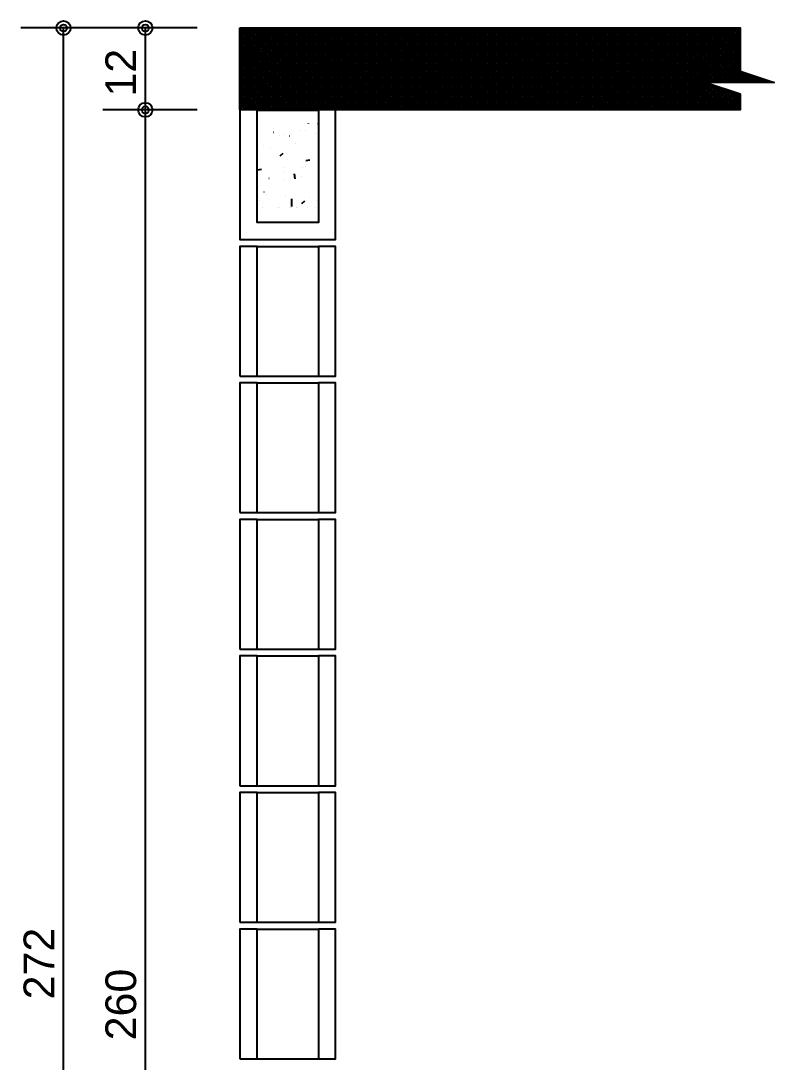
# Model space of a CAD drawing. Extents: x 0 to 119, y 0 to 84.
# Drawn here: x 60.36 to 64.78, y 58.72 to 64.83 of the extents above; entities that cross this region are included whole.
import ezdxf

# ---------------------------------------------------------------- set-up
doc = ezdxf.new("R2010")
doc.units = 0
doc.header["$MEASUREMENT"] = 0
for name, color, linetype in [('10', 252, 'CONTINUOUS'), ('29', 9, 'CONTINUOUS'), ('32', 250, 'CONTINUOUS'), ('6', 178, 'CONTINUOUS')]:
    doc.layers.add(name, color=color, linetype=linetype)
doc.styles.add('TQS_ARIAL', font='arial.ttf')

msp = doc.modelspace()

# ---------------------------------------------------------------- linework, layer by layer
at = {"layer": '10', "color": 252, "linetype": 'Continuous'}
for p, q in [((61.746483, 64.303802), (62.106483, 64.303802)), ((61.746483, 64.303802), (62.106483, 64.303802)), ((61.746483, 64.302724), (62.106483, 64.302724)), ((61.746483, 64.302724), (62.106483, 64.302724)), ((61.746483, 64.302724), (62.106483, 64.302724)), ((61.746483, 63.503802), (62.106483, 63.503802)), ((61.746483, 62.743802), (62.106483, 62.743802)), ((61.746483, 62.703802), (62.106483, 62.703802)), ((61.746483, 61.943802), (62.106483, 61.943802)), ((61.746483, 61.903802), (62.106483, 61.903802)), ((61.746483, 61.143802), (62.106483, 61.143802)), ((61.746483, 61.103802), (62.106483, 61.103802)), ((61.746483, 60.343802), (62.106483, 60.343802)), ((61.746483, 60.303802), (62.106483, 60.303802)), ((61.746483, 59.543802), (62.106483, 59.543802)), ((61.746483, 59.503802), (62.106483, 59.503802)), ((61.746483, 58.743802), (62.106483, 58.743802))]:
    msp.add_line(p, q, dxfattribs=at)
for points in [[(61.746483, 64.303802), (61.646483, 64.303802), (61.646483, 63.543802), (62.206483, 63.543802), (62.206483, 64.303802), (62.106483, 64.303802), (62.106483, 63.643802), (61.746483, 63.643802), (61.746483, 64.303802)], [(61.646483, 62.743802), (61.746483, 62.743802), (61.746483, 63.503802), (61.646483, 63.503802), (61.646483, 62.743802)], [(62.106483, 62.743802), (62.206483, 62.743802), (62.206483, 63.503802), (62.106483, 63.503802), (62.106483, 62.743802)], [(61.646483, 61.943802), (61.746483, 61.943802), (61.746483, 62.703802), (61.646483, 62.703802), (61.646483, 61.943802)], [(62.106483, 61.943802), (62.206483, 61.943802), (62.206483, 62.703802), (62.106483, 62.703802), (62.106483, 61.943802)], [(61.646483, 61.143802), (61.746483, 61.143802), (61.746483, 61.903802), (61.646483, 61.903802), (61.646483, 61.143802)], [(62.106483, 61.143802), (62.206483, 61.143802), (62.206483, 61.903802), (62.106483, 61.903802), (62.106483, 61.143802)], [(61.646483, 60.343802), (61.746483, 60.343802), (61.746483, 61.103802), (61.646483, 61.103802), (61.646483, 60.343802)], [(62.106483, 60.343802), (62.206483, 60.343802), (62.206483, 61.103802), (62.106483, 61.103802), (62.106483, 60.343802)], [(61.646483, 59.543802), (61.746483, 59.543802), (61.746483, 60.303802), (61.646483, 60.303802), (61.646483, 59.543802)], [(62.106483, 59.543802), (62.206483, 59.543802), (62.206483, 60.303802), (62.106483, 60.303802), (62.106483, 59.543802)], [(61.646483, 58.743802), (61.746483, 58.743802), (61.746483, 59.503802), (61.646483, 59.503802), (61.646483, 58.743802)], [(62.106483, 58.743802), (62.206483, 58.743802), (62.206483, 59.503802), (62.106483, 59.503802), (62.106483, 58.743802)]]:
    msp.add_lwpolyline(points, dxfattribs=at)
at = {"layer": '29', "color": 9, "linetype": 'Continuous'}
for p, q in [((61.646483, 64.305204), (62.12508, 64.783802)), ((61.646483, 64.319346), (62.110938, 64.783802)), ((61.646483, 64.333488), (62.096796, 64.783802)), ((61.646483, 64.347631), (62.082654, 64.783802)), ((61.646483, 64.361773), (62.068512, 64.783802)), ((61.646483, 64.375915), (62.05437, 64.783802)), ((61.646483, 64.390057), (62.040228, 64.783802)), ((61.646483, 64.404199), (62.026085, 64.783802)), ((61.646483, 64.418341), (62.011943, 64.783802)), ((61.646483, 64.432483), (61.997801, 64.783802)), ((61.646483, 64.446626), (61.983659, 64.783802)), ((61.646483, 64.460768), (61.969517, 64.783802)), ((61.646483, 64.47491), (61.955375, 64.783802)), ((61.646483, 64.489052), (61.941233, 64.783802)), ((61.646483, 64.503194), (61.92709, 64.783802)), ((61.646483, 64.517336), (61.912948, 64.783802)), ((61.646483, 64.531478), (61.898806, 64.783802)), ((61.646483, 64.54562), (61.884664, 64.783802)), ((61.646483, 64.559763), (61.870522, 64.783802)), ((61.646483, 64.573905), (61.85638, 64.783802)), ((61.646483, 64.588047), (61.842238, 64.783802)), ((61.646483, 64.602189), (61.828095, 64.783802)), ((61.646483, 64.616331), (61.813953, 64.783802)), ((61.646483, 64.630473), (61.799811, 64.783802)), ((61.646483, 64.644615), (61.785669, 64.783802)), ((61.646483, 64.658758), (61.771527, 64.783802)), ((61.646483, 64.6729), (61.757385, 64.783802)), ((61.646483, 64.687042), (61.743243, 64.783802)), ((61.646483, 64.701184), (61.729101, 64.783802)), ((61.646483, 64.715326), (61.714958, 64.783802)), ((61.646483, 64.729468), (61.700816, 64.783802)), ((61.646483, 64.74361), (61.686674, 64.783802)), ((61.646483, 64.757752), (61.672532, 64.783802)), ((61.646483, 64.771895), (61.65839, 64.783802)), ((61.646483, 64.783802), (62.126891, 64.303802)), ((61.646483, 64.770068), (62.112749, 64.303802)), ((61.646483, 64.755926), (62.098606, 64.303802)), ((61.646483, 64.741783), (62.084464, 64.303802)), ((61.659222, 64.303802), (62.139222, 64.783802)), ((61.661033, 64.783802), (62.141033, 64.303802)), ((61.673365, 64.303802), (62.153365, 64.783802)), ((61.675175, 64.783802), (62.155175, 64.303802)), ((61.687507, 64.303802), (62.167507, 64.783802)), ((61.689317, 64.783802), (62.169317, 64.303802)), ((61.701649, 64.303802), (62.181649, 64.783802)), ((61.703459, 64.783802), (62.183459, 64.303802)), ((61.715791, 64.303802), (62.195791, 64.783802)), ((61.717601, 64.783802), (62.197601, 64.303802)), ((61.729933, 64.303802), (62.209933, 64.783802)), ((61.731743, 64.783802), (62.211743, 64.303802)), ((61.744075, 64.303802), (62.224075, 64.783802)), ((61.745886, 64.783802), (62.225886, 64.303802)), ((61.758217, 64.303802), (62.238217, 64.783802)), ((61.760028, 64.783802), (62.240028, 64.303802)), ((61.77236, 64.303802), (62.25236, 64.783802)), ((61.77417, 64.783802), (62.25417, 64.303802)), ((61.786502, 64.303802), (62.266502, 64.783802)), ((61.788312, 64.783802), (62.268312, 64.303802)), ((61.800644, 64.303802), (62.280644, 64.783802)), ((61.802454, 64.783802), (62.282454, 64.303802)), ((61.814786, 64.303802), (62.294786, 64.783802)), ((61.816596, 64.783802), (62.296596, 64.303802)), ((61.828928, 64.303802), (62.308928, 64.783802)), ((61.830738, 64.783802), (62.310738, 64.303802)), ((61.84307, 64.303802), (62.32307, 64.783802)), ((61.844881, 64.783802), (62.324881, 64.303802)), ((61.857212, 64.303802), (62.337212, 64.783802)), ((61.859023, 64.783802), (62.339023, 64.303802)), ((61.871354, 64.303802), (62.351354, 64.783802)), ((61.873165, 64.783802), (62.353165, 64.303802)), ((61.885497, 64.303802), (62.365497, 64.783802)), ((61.887307, 64.783802), (62.367307, 64.303802)), ((61.899639, 64.303802), (62.379639, 64.783802)), ((61.901449, 64.783802), (62.381449, 64.303802)), ((61.913781, 64.303802), (62.393781, 64.783802)), ((61.915591, 64.783802), (62.395591, 64.303802)), ((61.927923, 64.303802), (62.407923, 64.783802)), ((61.929733, 64.783802), (62.409733, 64.303802)), ((61.942065, 64.303802), (62.422065, 64.783802)), ((61.943876, 64.783802), (62.423876, 64.303802)), ((61.956207, 64.303802), (62.436207, 64.783802)), ((61.958018, 64.783802), (62.438018, 64.303802)), ((61.970349, 64.303802), (62.450349, 64.783802)), ((61.97216, 64.783802), (62.45216, 64.303802)), ((61.984492, 64.303802), (62.464492, 64.783802)), ((61.986302, 64.783802), (62.466302, 64.303802)), ((61.998634, 64.303802), (62.478634, 64.783802)), ((62.000444, 64.783802), (62.480444, 64.303802)), ((62.012776, 64.303802), (62.492776, 64.783802)), ((62.014586, 64.783802), (62.494586, 64.303802)), ((62.026918, 64.303802), (62.506918, 64.783802)), ((62.028728, 64.783802), (62.508728, 64.303802)), ((62.04106, 64.303802), (62.52106, 64.783802)), ((62.04287, 64.783802), (62.52287, 64.303802)), ((62.055202, 64.303802), (62.535202, 64.783802)), ((62.057013, 64.783802), (62.537013, 64.303802)), ((62.069344, 64.303802), (62.549344, 64.783802)), ((62.071155, 64.783802), (62.551155, 64.303802)), ((62.083487, 64.303802), (62.563487, 64.783802)), ((62.085297, 64.783802), (62.565297, 64.303802)), ((62.097629, 64.303802), (62.577629, 64.783802)), ((62.099439, 64.783802), (62.579439, 64.303802)), ((62.111771, 64.303802), (62.591771, 64.783802)), ((62.113581, 64.783802), (62.593581, 64.303802)), ((62.125913, 64.303802), (62.605913, 64.783802)), ((62.127723, 64.783802), (62.607723, 64.303802)), ((62.140055, 64.303802), (62.620055, 64.783802)), ((62.141865, 64.783802), (62.621865, 64.303802)), ((62.154197, 64.303802), (62.634197, 64.783802)), ((62.156008, 64.783802), (62.636008, 64.303802)), ((62.168339, 64.303802), (62.648339, 64.783802)), ((62.17015, 64.783802), (62.65015, 64.303802)), ((62.182481, 64.303802), (62.662481, 64.783802)), ((62.184292, 64.783802), (62.664292, 64.303802)), ((62.196624, 64.303802), (62.676624, 64.783802)), ((62.198434, 64.783802), (62.678434, 64.303802)), ((62.210766, 64.303802), (62.690766, 64.783802)), ((62.212576, 64.783802), (62.692576, 64.303802)), ((62.224908, 64.303802), (62.704908, 64.783802)), ((62.226718, 64.783802), (62.706718, 64.303802)), ((62.23905, 64.303802), (62.71905, 64.783802)), ((62.24086, 64.783802), (62.72086, 64.303802)), ((62.253192, 64.303802), (62.733192, 64.783802)), ((62.255002, 64.783802), (62.735002, 64.303802)), ((62.267334, 64.303802), (62.747334, 64.783802)), ((62.269145, 64.783802), (62.749145, 64.303802)), ((62.281476, 64.303802), (62.761476, 64.783802)), ((62.283287, 64.783802), (62.763287, 64.303802)), ((62.295619, 64.303802), (62.775619, 64.783802)), ((62.297429, 64.783802), (62.777429, 64.303802)), ((62.309761, 64.303802), (62.789761, 64.783802)), ((62.311571, 64.783802), (62.791571, 64.303802)), ((62.323903, 64.303802), (62.803903, 64.783802)), ((62.325713, 64.783802), (62.805713, 64.303802)), ((62.338045, 64.303802), (62.818045, 64.783802)), ((62.339855, 64.783802), (62.819855, 64.303802)), ((62.352187, 64.303802), (62.832187, 64.783802)), ((62.353997, 64.783802), (62.833997, 64.303802)), ((62.366329, 64.303802), (62.846329, 64.783802)), ((62.36814, 64.783802), (62.84814, 64.303802)), ((62.380471, 64.303802), (62.860471, 64.783802)), ((62.382282, 64.783802), (62.862282, 64.303802)), ((62.394614, 64.303802), (62.874614, 64.783802)), ((62.396424, 64.783802), (62.876424, 64.303802)), ((62.408756, 64.303802), (62.888756, 64.783802)), ((62.410566, 64.783802), (62.890566, 64.303802)), ((62.422898, 64.303802), (62.902898, 64.783802)), ((62.424708, 64.783802), (62.904708, 64.303802)), ((62.43704, 64.303802), (62.91704, 64.783802)), ((62.43885, 64.783802), (62.91885, 64.303802)), ((62.451182, 64.303802), (62.931182, 64.783802)), ((62.452992, 64.783802), (62.932992, 64.303802)), ((62.465324, 64.303802), (62.945324, 64.783802)), ((62.467135, 64.783802), (62.947135, 64.303802)), ((62.479466, 64.303802), (62.959466, 64.783802)), ((62.481277, 64.783802), (62.961277, 64.303802)), ((62.493608, 64.303802), (62.973608, 64.783802)), ((62.495419, 64.783802), (62.975419, 64.303802)), ((62.507751, 64.303802), (62.987751, 64.783802)), ((62.509561, 64.783802), (62.989561, 64.303802)), ((62.521893, 64.303802), (63.001893, 64.783802)), ((62.523703, 64.783802), (63.003703, 64.303802)), ((62.536035, 64.303802), (63.016035, 64.783802)), ((62.537845, 64.783802), (63.017845, 64.303802)), ((62.550177, 64.303802), (63.030177, 64.783802)), ((62.551987, 64.783802), (63.031987, 64.303802)), ((62.564319, 64.303802), (63.044319, 64.783802)), ((62.566129, 64.783802), (63.046129, 64.303802)), ((62.578461, 64.303802), (63.058461, 64.783802)), ((62.580272, 64.783802), (63.060272, 64.303802)), ((62.592603, 64.303802), (63.072603, 64.783802)), ((62.594414, 64.783802), (63.074414, 64.303802)), ((62.606746, 64.303802), (63.086746, 64.783802)), ((62.608556, 64.783802), (63.088556, 64.303802)), ((62.620888, 64.303802), (63.100888, 64.783802)), ((62.622698, 64.783802), (63.102698, 64.303802)), ((62.63503, 64.303802), (63.11503, 64.783802)), ((62.63684, 64.783802), (63.11684, 64.303802)), ((62.649172, 64.303802), (63.129172, 64.783802)), ((62.650982, 64.783802), (63.130982, 64.303802)), ((62.663314, 64.303802), (63.143314, 64.783802)), ((62.665124, 64.783802), (63.145124, 64.303802)), ((62.677456, 64.303802), (63.157456, 64.783802)), ((62.679267, 64.783802), (63.159267, 64.303802)), ((62.691598, 64.303802), (63.171598, 64.783802)), ((62.693409, 64.783802), (63.173409, 64.303802)), ((62.70574, 64.303802), (63.18574, 64.783802)), ((62.707551, 64.783802), (63.187551, 64.303802)), ((62.719883, 64.303802), (63.199883, 64.783802)), ((62.721693, 64.783802), (63.201693, 64.303802)), ((62.734025, 64.303802), (63.214025, 64.783802)), ((62.735835, 64.783802), (63.215835, 64.303802)), ((62.748167, 64.303802), (63.228167, 64.783802)), ((62.749977, 64.783802), (63.229977, 64.303802)), ((62.762309, 64.303802), (63.242309, 64.783802)), ((62.764119, 64.783802), (63.244119, 64.303802)), ((62.776451, 64.303802), (63.256451, 64.783802)), ((62.778262, 64.783802), (63.258262, 64.303802)), ((62.790593, 64.303802), (63.270593, 64.783802)), ((62.792404, 64.783802), (63.272404, 64.303802)), ((62.804735, 64.303802), (63.284735, 64.783802)), ((62.806546, 64.783802), (63.286546, 64.303802)), ((62.818878, 64.303802), (63.298878, 64.783802)), ((62.820688, 64.783802), (63.300688, 64.303802)), ((62.83302, 64.303802), (63.31302, 64.783802)), ((62.83483, 64.783802), (63.31483, 64.303802)), ((62.847162, 64.303802), (63.327162, 64.783802)), ((62.848972, 64.783802), (63.328972, 64.303802)), ((62.861304, 64.303802), (63.341304, 64.783802)), ((62.863114, 64.783802), (63.343114, 64.303802)), ((62.875446, 64.303802), (63.355446, 64.783802)), ((62.877256, 64.783802), (63.357256, 64.303802)), ((62.889588, 64.303802), (63.369588, 64.783802)), ((62.891399, 64.783802), (63.371399, 64.303802)), ((62.90373, 64.303802), (63.38373, 64.783802)), ((62.905541, 64.783802), (63.385541, 64.303802)), ((62.917873, 64.303802), (63.397873, 64.783802)), ((62.919683, 64.783802), (63.399683, 64.303802)), ((62.932015, 64.303802), (63.412015, 64.783802)), ((62.933825, 64.783802), (63.413825, 64.303802)), ((62.946157, 64.303802), (63.426157, 64.783802)), ((62.947967, 64.783802), (63.427967, 64.303802)), ((62.960299, 64.303802), (63.440299, 64.783802)), ((62.962109, 64.783802), (63.442109, 64.303802)), ((62.974441, 64.303802), (63.454441, 64.783802)), ((62.976251, 64.783802), (63.456251, 64.303802)), ((62.988583, 64.303802), (63.468583, 64.783802)), ((62.990394, 64.783802), (63.470394, 64.303802)), ((63.002725, 64.303802), (63.482725, 64.783802)), ((63.004536, 64.783802), (63.484536, 64.303802)), ((63.016867, 64.303802), (63.496867, 64.783802)), ((63.018678, 64.783802), (63.498678, 64.303802)), ((63.03101, 64.303802), (63.51101, 64.783802)), ((63.03282, 64.783802), (63.51282, 64.303802)), ((63.045152, 64.303802), (63.525152, 64.783802)), ((63.046962, 64.783802), (63.526962, 64.303802)), ((63.059294, 64.303802), (63.539294, 64.783802)), ((63.061104, 64.783802), (63.541104, 64.303802)), ((63.073436, 64.303802), (63.553436, 64.783802)), ((63.075246, 64.783802), (63.555246, 64.303802)), ((63.087578, 64.303802), (63.567578, 64.783802)), ((63.089388, 64.783802), (63.569388, 64.303802)), ((63.10172, 64.303802), (63.58172, 64.783802)), ((63.103531, 64.783802), (63.583531, 64.303802)), ((63.115862, 64.303802), (63.595862, 64.783802)), ((63.117673, 64.783802), (63.597673, 64.303802)), ((63.130005, 64.303802), (63.610005, 64.783802)), ((63.131815, 64.783802), (63.611815, 64.303802)), ((63.144147, 64.303802), (63.624147, 64.783802)), ((63.145957, 64.783802), (63.625957, 64.303802)), ((63.158289, 64.303802), (63.638289, 64.783802)), ((63.160099, 64.783802), (63.640099, 64.303802)), ((63.172431, 64.303802), (63.652431, 64.783802)), ((63.174241, 64.783802), (63.654241, 64.303802)), ((63.186573, 64.303802), (63.666573, 64.783802)), ((63.188383, 64.783802), (63.668383, 64.303802)), ((63.200715, 64.303802), (63.680715, 64.783802)), ((63.202526, 64.783802), (63.682526, 64.303802)), ((63.214857, 64.303802), (63.694857, 64.783802)), ((63.216668, 64.783802), (63.696668, 64.303802)), ((63.229, 64.303802), (63.709, 64.783802)), ((63.23081, 64.783802), (63.71081, 64.303802)), ((63.243142, 64.303802), (63.723142, 64.783802)), ((63.244952, 64.783802), (63.724952, 64.303802)), ((63.257284, 64.303802), (63.737284, 64.783802)), ((63.259094, 64.783802), (63.739094, 64.303802)), ((63.271426, 64.303802), (63.751426, 64.783802)), ((63.273236, 64.783802), (63.753236, 64.303802)), ((63.285568, 64.303802), (63.765568, 64.783802)), ((63.287378, 64.783802), (63.767378, 64.303802)), ((63.29971, 64.303802), (63.77971, 64.783802)), ((63.301521, 64.783802), (63.781521, 64.303802)), ((63.313852, 64.303802), (63.793852, 64.783802)), ((63.315663, 64.783802), (63.795663, 64.303802)), ((63.327994, 64.303802), (63.807994, 64.783802)), ((63.329805, 64.783802), (63.809805, 64.303802)), ((63.342137, 64.303802), (63.822137, 64.783802)), ((63.343947, 64.783802), (63.823947, 64.303802)), ((63.356279, 64.303802), (63.836279, 64.783802)), ((63.358089, 64.783802), (63.838089, 64.303802)), ((63.370421, 64.303802), (63.850421, 64.783802)), ((63.372231, 64.783802), (63.852231, 64.303802)), ((63.384563, 64.303802), (63.864563, 64.783802)), ((63.386373, 64.783802), (63.866373, 64.303802)), ((63.398705, 64.303802), (63.878705, 64.783802)), ((63.400515, 64.783802), (63.880515, 64.303802)), ((63.412847, 64.303802), (63.892847, 64.783802)), ((63.414658, 64.783802), (63.894658, 64.303802)), ((63.426989, 64.303802), (63.906989, 64.783802)), ((63.4288, 64.783802), (63.9088, 64.303802)), ((63.441132, 64.303802), (63.921132, 64.783802)), ((63.442942, 64.783802), (63.922942, 64.303802)), ((63.455274, 64.303802), (63.935274, 64.783802)), ((63.457084, 64.783802), (63.937084, 64.303802)), ((63.469416, 64.303802), (63.949416, 64.783802)), ((63.471226, 64.783802), (63.951226, 64.303802)), ((63.483558, 64.303802), (63.963558, 64.783802)), ((63.485368, 64.783802), (63.965368, 64.303802)), ((63.4977, 64.303802), (63.9777, 64.783802)), ((63.49951, 64.783802), (63.97951, 64.303802)), ((63.511842, 64.303802), (63.991842, 64.783802)), ((63.513653, 64.783802), (63.993653, 64.303802)), ((63.525984, 64.303802), (64.005984, 64.783802)), ((63.527795, 64.783802), (64.007795, 64.303802)), ((63.540126, 64.303802), (64.020126, 64.783802)), ((63.541937, 64.783802), (64.021937, 64.303802)), ((63.554269, 64.303802), (64.034269, 64.783802)), ((63.556079, 64.783802), (64.036079, 64.303802)), ((63.568411, 64.303802), (64.048411, 64.783802)), ((63.570221, 64.783802), (64.050221, 64.303802)), ((63.582553, 64.303802), (64.062553, 64.783802)), ((63.584363, 64.783802), (64.064363, 64.303802)), ((63.596695, 64.303802), (64.076695, 64.783802)), ((63.598505, 64.783802), (64.078505, 64.303802)), ((63.610837, 64.303802), (64.090837, 64.783802)), ((63.612648, 64.783802), (64.092648, 64.303802)), ((63.624979, 64.303802), (64.104979, 64.783802)), ((63.62679, 64.783802), (64.10679, 64.303802)), ((63.639121, 64.303802), (64.119121, 64.783802)), ((63.640932, 64.783802), (64.120932, 64.303802)), ((63.653264, 64.303802), (64.133264, 64.783802)), ((63.655074, 64.783802), (64.135074, 64.303802)), ((63.667406, 64.303802), (64.147406, 64.783802)), ((63.669216, 64.783802), (64.149216, 64.303802)), ((63.681548, 64.303802), (64.161548, 64.783802)), ((63.683358, 64.783802), (64.163358, 64.303802)), ((63.69569, 64.303802), (64.17569, 64.783802)), ((63.6975, 64.783802), (64.1775, 64.303802)), ((63.709832, 64.303802), (64.189832, 64.783802)), ((63.711642, 64.783802), (64.191642, 64.303802)), ((63.723974, 64.303802), (64.203974, 64.783802)), ((63.725785, 64.783802), (64.205785, 64.303802)), ((63.738116, 64.303802), (64.218116, 64.783802)), ((63.739927, 64.783802), (64.219927, 64.303802)), ((63.752259, 64.303802), (64.232259, 64.783802)), ((63.754069, 64.783802), (64.234069, 64.303802)), ((63.766401, 64.303802), (64.246401, 64.783802)), ((63.768211, 64.783802), (64.248211, 64.303802)), ((63.780543, 64.303802), (64.260543, 64.783802)), ((63.782353, 64.783802), (64.262353, 64.303802)), ((63.794685, 64.303802), (64.274685, 64.783802)), ((63.796495, 64.783802), (64.276495, 64.303802)), ((63.808827, 64.303802), (64.288827, 64.783802)), ((63.810637, 64.783802), (64.290637, 64.303802)), ((63.822969, 64.303802), (64.302969, 64.783802)), ((63.82478, 64.783802), (64.30478, 64.303802)), ((63.837111, 64.303802), (64.317111, 64.783802)), ((63.838922, 64.783802), (64.318922, 64.303802)), ((63.851253, 64.303802), (64.331253, 64.783802)), ((63.853064, 64.783802), (64.333064, 64.303802)), ((63.865396, 64.303802), (64.345396, 64.783802)), ((63.867206, 64.783802), (64.347206, 64.303802)), ((63.879538, 64.303802), (64.359538, 64.783802)), ((63.881348, 64.783802), (64.361348, 64.303802)), ((63.89368, 64.303802), (64.37368, 64.783802)), ((63.89549, 64.783802), (64.37549, 64.303802)), ((63.907822, 64.303802), (64.387822, 64.783802)), ((63.909632, 64.783802), (64.389632, 64.303802)), ((63.921964, 64.303802), (64.401964, 64.783802)), ((63.923774, 64.783802), (64.403774, 64.303802)), ((63.936106, 64.303802), (64.416106, 64.783802)), ((63.937917, 64.783802), (64.417917, 64.303802)), ((63.950248, 64.303802), (64.430248, 64.783802)), ((63.952059, 64.783802), (64.432059, 64.303802)), ((63.964391, 64.303802), (64.444391, 64.783802)), ((63.966201, 64.783802), (64.446201, 64.303802)), ((63.978533, 64.303802), (64.458533, 64.783802)), ((63.980343, 64.783802), (64.460343, 64.303802)), ((63.992675, 64.303802), (64.472675, 64.783802)), ((63.994485, 64.783802), (64.474485, 64.303802)), ((64.006817, 64.303802), (64.486817, 64.783802)), ((64.008627, 64.783802), (64.488627, 64.303802)), ((64.020959, 64.303802), (64.500959, 64.783802)), ((64.022769, 64.783802), (64.502769, 64.303802)), ((64.035101, 64.303802), (64.515101, 64.783802)), ((64.036912, 64.783802), (64.516912, 64.303802)), ((64.049243, 64.303802), (64.529243, 64.783802)), ((64.051054, 64.783802), (64.531054, 64.303802)), ((64.063386, 64.303802), (64.543386, 64.783802)), ((64.065196, 64.783802), (64.385196, 64.463802)), ((64.077528, 64.303802), (64.557528, 64.783802)), ((64.079338, 64.783802), (64.399338, 64.463802)), ((64.09167, 64.303802), (64.57167, 64.783802)), ((64.09348, 64.783802), (64.41348, 64.463802)), ((64.105812, 64.303802), (64.576818, 64.774808)), ((64.107622, 64.783802), (64.427622, 64.463802)), ((64.119954, 64.303802), (64.576818, 64.760666)), ((64.121764, 64.783802), (64.441764, 64.463802)), ((64.134096, 64.303802), (64.576818, 64.746524)), ((64.135907, 64.783802), (64.455907, 64.463802)), ((64.150049, 64.783802), (64.470049, 64.463802)), ((64.164191, 64.783802), (64.484191, 64.463802)), ((64.178333, 64.783802), (64.498333, 64.463802)), ((64.192475, 64.783802), (64.512475, 64.463802)), ((64.206617, 64.783802), (64.526617, 64.463802)), ((64.220759, 64.783802), (64.540759, 64.463802)), ((64.234901, 64.783802), (64.554901, 64.463802)), ((64.249044, 64.783802), (64.569044, 64.463802)), ((64.263186, 64.783802), (64.583186, 64.463802)), ((64.277328, 64.783802), (64.597328, 64.463802)), ((64.29147, 64.783802), (64.61147, 64.463802)), ((64.305612, 64.783802), (64.625612, 64.463802)), ((64.319754, 64.783802), (64.639754, 64.463802)), ((64.333896, 64.783802), (64.576818, 64.54088)), ((64.348039, 64.783802), (64.576818, 64.555022)), ((64.362181, 64.783802), (64.576818, 64.569164)), ((64.376323, 64.783802), (64.576818, 64.583306)), ((64.390465, 64.783802), (64.576818, 64.597449)), ((64.404607, 64.783802), (64.576818, 64.611591)), ((64.418749, 64.783802), (64.576818, 64.625733)), ((64.432891, 64.783802), (64.576818, 64.639875)), ((64.447034, 64.783802), (64.576818, 64.654017)), ((64.461176, 64.783802), (64.576818, 64.668159)), ((64.475318, 64.783802), (64.576818, 64.682301)), ((64.48946, 64.783802), (64.576818, 64.696444)), ((64.503602, 64.783802), (64.576818, 64.710586)), ((64.517744, 64.783802), (64.576818, 64.724728)), ((64.531886, 64.783802), (64.576818, 64.73887)), ((64.546028, 64.783802), (64.576818, 64.753012)), ((64.560171, 64.783802), (64.576818, 64.767154)), ((64.574313, 64.783802), (64.576818, 64.781296)), ((61.646483, 64.727641), (62.070322, 64.303802)), ((61.646483, 64.713499), (62.05618, 64.303802)), ((61.646483, 64.699357), (62.042038, 64.303802)), ((61.646483, 64.685215), (62.027896, 64.303802)), ((64.148238, 64.303802), (64.576818, 64.732382)), ((64.16238, 64.303802), (64.576818, 64.71824)), ((64.176523, 64.303802), (64.576818, 64.704097)), ((64.190665, 64.303802), (64.576818, 64.689955)), ((61.646483, 64.671073), (62.013754, 64.303802)), ((61.646483, 64.656931), (61.999611, 64.303802)), ((61.646483, 64.642788), (61.985469, 64.303802)), ((61.646483, 64.628646), (61.971327, 64.303802)), ((64.204807, 64.303802), (64.576818, 64.675813)), ((64.378949, 64.463802), (64.576818, 64.661671)), ((64.393091, 64.463802), (64.576818, 64.647529)), ((64.407233, 64.463802), (64.576818, 64.633387)), ((64.421375, 64.463802), (64.576818, 64.619245)), ((61.646483, 64.614504), (61.957185, 64.303802)), ((61.646483, 64.600362), (61.943043, 64.303802)), ((61.646483, 64.58622), (61.928901, 64.303802)), ((61.646483, 64.572078), (61.914759, 64.303802)), ((61.646483, 64.557936), (61.900616, 64.303802)), ((64.435518, 64.463802), (64.576818, 64.605102)), ((64.44966, 64.463802), (64.576818, 64.59096)), ((64.463802, 64.463802), (64.576818, 64.576818)), ((64.477944, 64.463802), (64.576818, 64.562676)), ((61.646483, 64.543794), (61.886474, 64.303802)), ((61.646483, 64.529651), (61.872332, 64.303802)), ((61.646483, 64.515509), (61.85819, 64.303802)), ((61.646483, 64.501367), (61.844048, 64.303802)), ((64.492086, 64.463802), (64.576818, 64.548534)), ((64.506228, 64.463802), (64.576818, 64.534392)), ((64.52037, 64.463802), (64.584482, 64.527914)), ((64.534512, 64.463802), (64.595089, 64.524378)), ((64.548655, 64.463802), (64.605695, 64.520843)), ((64.562797, 64.463802), (64.616302, 64.517307)), ((64.576939, 64.463802), (64.626909, 64.513771)), ((64.591081, 64.463802), (64.637515, 64.510236)), ((64.592436, 64.525262), (64.653896, 64.463802)), ((64.605223, 64.463802), (64.648122, 64.5067)), ((64.613649, 64.518191), (64.668039, 64.463802)), ((64.619365, 64.463802), (64.658728, 64.503165)), ((64.633507, 64.463802), (64.669335, 64.499629)), ((64.634862, 64.51112), (64.682181, 64.463802)), ((64.64765, 64.463802), (64.679942, 64.496094)), ((64.656075, 64.504049), (64.696323, 64.463802)), ((64.677289, 64.496978), (64.710465, 64.463802)), ((61.646483, 64.487225), (61.829906, 64.303802)), ((61.646483, 64.473083), (61.815764, 64.303802)), ((61.646483, 64.458941), (61.801622, 64.303802)), ((61.646483, 64.444799), (61.787479, 64.303802)), ((64.218949, 64.303802), (64.378416, 64.463269)), ((64.233091, 64.303802), (64.389023, 64.459734)), ((64.247233, 64.303802), (64.399629, 64.456198)), ((64.261375, 64.303802), (64.410236, 64.452662)), ((64.275518, 64.303802), (64.420843, 64.449127)), ((64.28966, 64.303802), (64.431449, 64.445591)), ((64.303802, 64.303802), (64.442056, 64.442056)), ((64.317944, 64.303802), (64.452662, 64.43852)), ((64.332086, 64.303802), (64.463269, 64.434985)), ((64.389385, 64.459613), (64.545196, 64.303802)), ((64.410598, 64.452542), (64.559338, 64.303802)), ((64.431811, 64.445471), (64.57348, 64.303802)), ((64.453024, 64.4384), (64.576818, 64.314606)), ((64.661792, 64.463802), (64.690548, 64.492558)), ((64.675934, 64.463802), (64.701155, 64.489023)), ((64.690076, 64.463802), (64.711761, 64.485487)), ((64.698502, 64.489907), (64.724607, 64.463802)), ((64.704218, 64.463802), (64.722368, 64.481952)), ((64.71836, 64.463802), (64.732975, 64.478416)), ((64.719715, 64.482836), (64.738749, 64.463802)), ((64.732502, 64.463802), (64.743581, 64.474881)), ((64.740928, 64.475765), (64.752891, 64.463802)), ((64.746645, 64.463802), (64.754188, 64.471345)), ((64.760787, 64.463802), (64.764795, 64.46781)), ((64.762141, 64.468694), (64.767034, 64.463802)), ((64.774929, 64.463802), (64.775401, 64.464274)), ((61.646483, 64.430656), (61.773337, 64.303802)), ((61.646483, 64.416514), (61.759195, 64.303802)), ((61.646483, 64.402372), (61.745053, 64.303802)), ((61.646483, 64.38823), (61.730911, 64.303802)), ((61.646483, 64.374088), (61.716769, 64.303802)), ((64.346228, 64.303802), (64.473876, 64.431449)), ((64.36037, 64.303802), (64.484482, 64.427914)), ((64.374512, 64.303802), (64.495089, 64.424378)), ((64.388655, 64.303802), (64.505695, 64.420843)), ((64.402797, 64.303802), (64.516302, 64.417307)), ((64.416939, 64.303802), (64.526909, 64.413772)), ((64.431081, 64.303802), (64.537515, 64.410236)), ((64.445223, 64.303802), (64.548122, 64.4067)), ((64.459365, 64.303802), (64.558728, 64.403165)), ((64.473507, 64.303802), (64.569335, 64.399629)), ((64.474238, 64.431329), (64.576818, 64.328748)), ((64.48765, 64.303802), (64.576818, 64.39297)), ((64.495451, 64.424258), (64.576818, 64.34289)), ((64.501792, 64.303802), (64.576818, 64.378828)), ((64.516664, 64.417186), (64.576818, 64.357032)), ((64.537877, 64.410115), (64.576818, 64.371174)), ((64.55909, 64.403044), (64.576818, 64.385317)), ((61.646483, 64.359946), (61.702627, 64.303802)), ((61.646483, 64.345804), (61.688484, 64.303802)), ((61.646483, 64.331661), (61.674342, 64.303802)), ((61.646483, 64.317519), (61.6602, 64.303802)), ((64.515934, 64.303802), (64.576818, 64.364686)), ((64.530076, 64.303802), (64.576818, 64.350544)), ((64.544218, 64.303802), (64.576818, 64.336402)), ((64.55836, 64.303802), (64.576818, 64.32226)), ((64.572502, 64.303802), (64.576818, 64.308118)), ((62.048731, 64.222519), (62.048783, 64.222915)), ((62.102227, 64.219343), (62.107133, 64.223459)), ((61.747133, 64.148617), (61.747133, 64.148617)), ((61.747133, 64.148617), (61.747133, 64.148617)), ((61.747133, 64.148617), (61.747133, 64.148617)), ((61.747133, 64.136372), (61.747133, 64.136372)), ((61.750031, 64.148744), (61.750431, 64.148761)), ((61.843925, 64.172614), (61.844169, 64.172931)), ((61.879907, 64.154414), (61.880307, 64.154432)), ((61.901457, 64.161261), (61.901848, 64.161348)), ((61.935845, 64.151728), (61.935897, 64.152124)), ((61.999087, 64.182905), (61.999477, 64.182992)), ((62.033167, 64.184862), (62.033411, 64.185179)), ((62.08691, 64.163452), (62.08731, 64.16347)), ((61.747133, 64.127048), (61.747133, 64.127048)), ((61.747133, 64.127048), (61.747133, 64.127048)), ((61.747133, 64.127048), (61.747133, 64.127048)), ((61.78244, 64.092485), (61.782684, 64.092803)), ((61.822959, 64.080937), (61.823011, 64.081333)), ((61.971682, 64.104733), (61.971926, 64.10505)), ((62.105195, 64.096708), (62.105585, 64.096794)), ((61.747133, 64.046472), (61.747133, 64.046472)), ((61.747133, 64.046472), (61.747133, 64.046472)), ((61.747133, 64.017328), (61.747133, 64.017328)), ((61.747133, 64.017328), (61.747133, 64.017328)), ((61.747133, 64.017328), (61.747133, 64.017328)), ((61.881606, 64.03422), (61.899991, 64.049647)), ((62.031764, 64.007315), (62.055323, 64.011894)), ((61.747133, 63.961319), (61.747133, 63.961319)), ((61.747133, 63.961319), (61.747133, 63.961319)), ((61.747133, 63.961319), (61.747133, 63.961319)), ((61.747133, 63.951988), (61.747133, 63.951988)), ((61.749055, 63.952362), (61.772614, 63.956941)), ((61.902991, 63.968124), (61.903391, 63.968141)), ((62.014689, 63.96395), (62.014742, 63.964346)), ((62.032867, 63.973794), (62.033267, 63.973812)), ((61.747133, 63.921384), (61.747133, 63.921384)), ((61.747133, 63.907607), (61.747133, 63.907607)), ((61.747133, 63.907607), (61.747133, 63.907607)), ((61.81657, 63.902587), (61.816814, 63.902904)), ((61.901804, 63.893159), (61.901856, 63.893555)), ((61.904745, 63.942549), (61.905136, 63.942635)), ((61.969691, 63.899816), (61.967076, 63.929702)), ((62.005812, 63.914834), (62.006056, 63.915151)), ((61.747133, 63.812094), (61.747133, 63.812094)), ((61.747133, 63.797886), (61.747133, 63.797886)), ((61.747133, 63.774021), (61.747133, 63.774021)), ((61.747133, 63.774021), (61.747133, 63.774021)), ((61.762231, 63.77468), (61.762631, 63.774697)), ((61.788918, 63.822368), (61.78897, 63.822764)), ((61.803878, 63.810466), (61.804269, 63.810553)), ((61.912793, 63.79361), (61.913037, 63.793927)), ((61.950979, 63.73743), (61.950049, 63.782421)), ((62.008719, 63.755922), (62.027104, 63.771349)), ((62.055951, 63.787504), (62.056351, 63.787522)), ((62.092986, 63.772008), (62.093038, 63.772405)), ((62.102036, 63.805857), (62.102279, 63.806175)), ((61.776809, 63.730389), (61.776809, 63.730389)), ((61.776809, 63.730389), (61.776809, 63.730389)), ((61.776809, 63.730389), (61.776809, 63.730389)), ((61.864283, 63.730389), (61.864283, 63.730389)), ((61.864283, 63.730389), (61.864283, 63.730389)), ((61.864283, 63.730389), (61.864283, 63.730389)), ((61.880375, 63.730389), (61.880375, 63.730389)), ((61.880375, 63.730389), (61.880375, 63.730389)), ((61.880375, 63.730389), (61.880375, 63.730389)), ((61.937594, 63.730389), (61.937594, 63.730389)), ((61.941353, 63.730389), (61.941353, 63.730389)), ((61.951124, 63.730389), (61.951124, 63.730389)), ((61.97829, 63.730389), (61.97829, 63.730389)), ((61.983941, 63.730389), (61.983941, 63.730389)), ((61.983941, 63.730389), (61.983941, 63.730389)), ((61.983941, 63.730389), (61.983941, 63.730389)), ((61.984514, 63.730389), (61.984514, 63.730389)), ((62.007616, 63.745913), (62.008006, 63.745999)), ((62.044127, 63.730389), (62.044127, 63.730389)), ((62.044127, 63.730389), (62.044127, 63.730389)), ((62.044127, 63.730389), (62.044127, 63.730389)), ((62.087507, 63.730389), (62.087507, 63.730389)), ((62.087507, 63.730389), (62.087507, 63.730389))]:
    msp.add_line(p, q, dxfattribs=at)
msp.add_lwpolyline([(61.646483, 64.783802), (64.576818, 64.783802), (64.576818, 64.530468), (64.776818, 64.463802), (64.376818, 64.463802), (64.576818, 64.397135), (64.576818, 64.303802), (61.646483, 64.303802), (61.646483, 64.783802)], dxfattribs=at)
at = {"layer": '32', "color": 250, "linetype": 'Continuous'}
for p, q in [((61.396483, 64.783802), (60.362507, 64.783802)), ((60.612507, 53.903802), (60.612507, 64.783802)), ((61.396483, 64.783802), (60.842171, 64.783802)), ((61.092171, 64.303802), (61.092171, 64.783802)), ((61.646483, 64.783802), (61.646483, 64.783802)), ((61.646483, 64.783802), (61.646483, 64.783802)), ((61.646483, 64.783802), (61.646483, 64.783802)), ((61.646483, 64.783802), (61.646483, 64.783802)), ((61.396483, 64.303802), (60.842171, 64.303802)), ((61.396483, 64.303802), (60.842171, 64.303802)), ((61.092171, 53.903802), (61.092171, 64.303802)), ((61.646483, 64.303802), (61.646483, 64.303802)), ((61.646483, 64.303802), (61.646483, 64.303802))]:
    msp.add_line(p, q, dxfattribs=at)
for centre, radius in [((60.612507, 64.783802), 0.041625), ((60.612507, 64.783802), 0.02075), ((61.092171, 64.783802), 0.041625), ((61.092171, 64.783802), 0.02075), ((61.092171, 64.303802), 0.041625), ((61.092171, 64.303802), 0.041625), ((61.092171, 64.303802), 0.02075), ((61.092171, 64.303802), 0.02075)]:
    msp.add_circle(centre, radius, dxfattribs=at)
at = {"layer": '6', "color": 178, "linetype": 'Continuous'}
msp.add_lwpolyline([(61.646483, 64.783802), (64.576818, 64.783802), (64.576818, 64.530468), (64.776818, 64.463802), (64.376818, 64.463802), (64.576818, 64.397135), (64.576818, 64.303802), (61.646483, 64.303802), (61.646483, 64.783802)], dxfattribs=at)

# ---------------------------------------------------------------- texts
at = {"layer": '32', "color": 250, "linetype": 'Continuous', "style": 'TQS_ARIAL'}
for s, p in [('12', (61.038171, 64.381802)), ('272', (60.558507, 59.091802)), ('260', (61.038171, 58.851802))]:
    msp.add_text(s, height=0.18, rotation=90, dxfattribs=at).set_placement(p)

doc.saveas('drawing.dxf')
